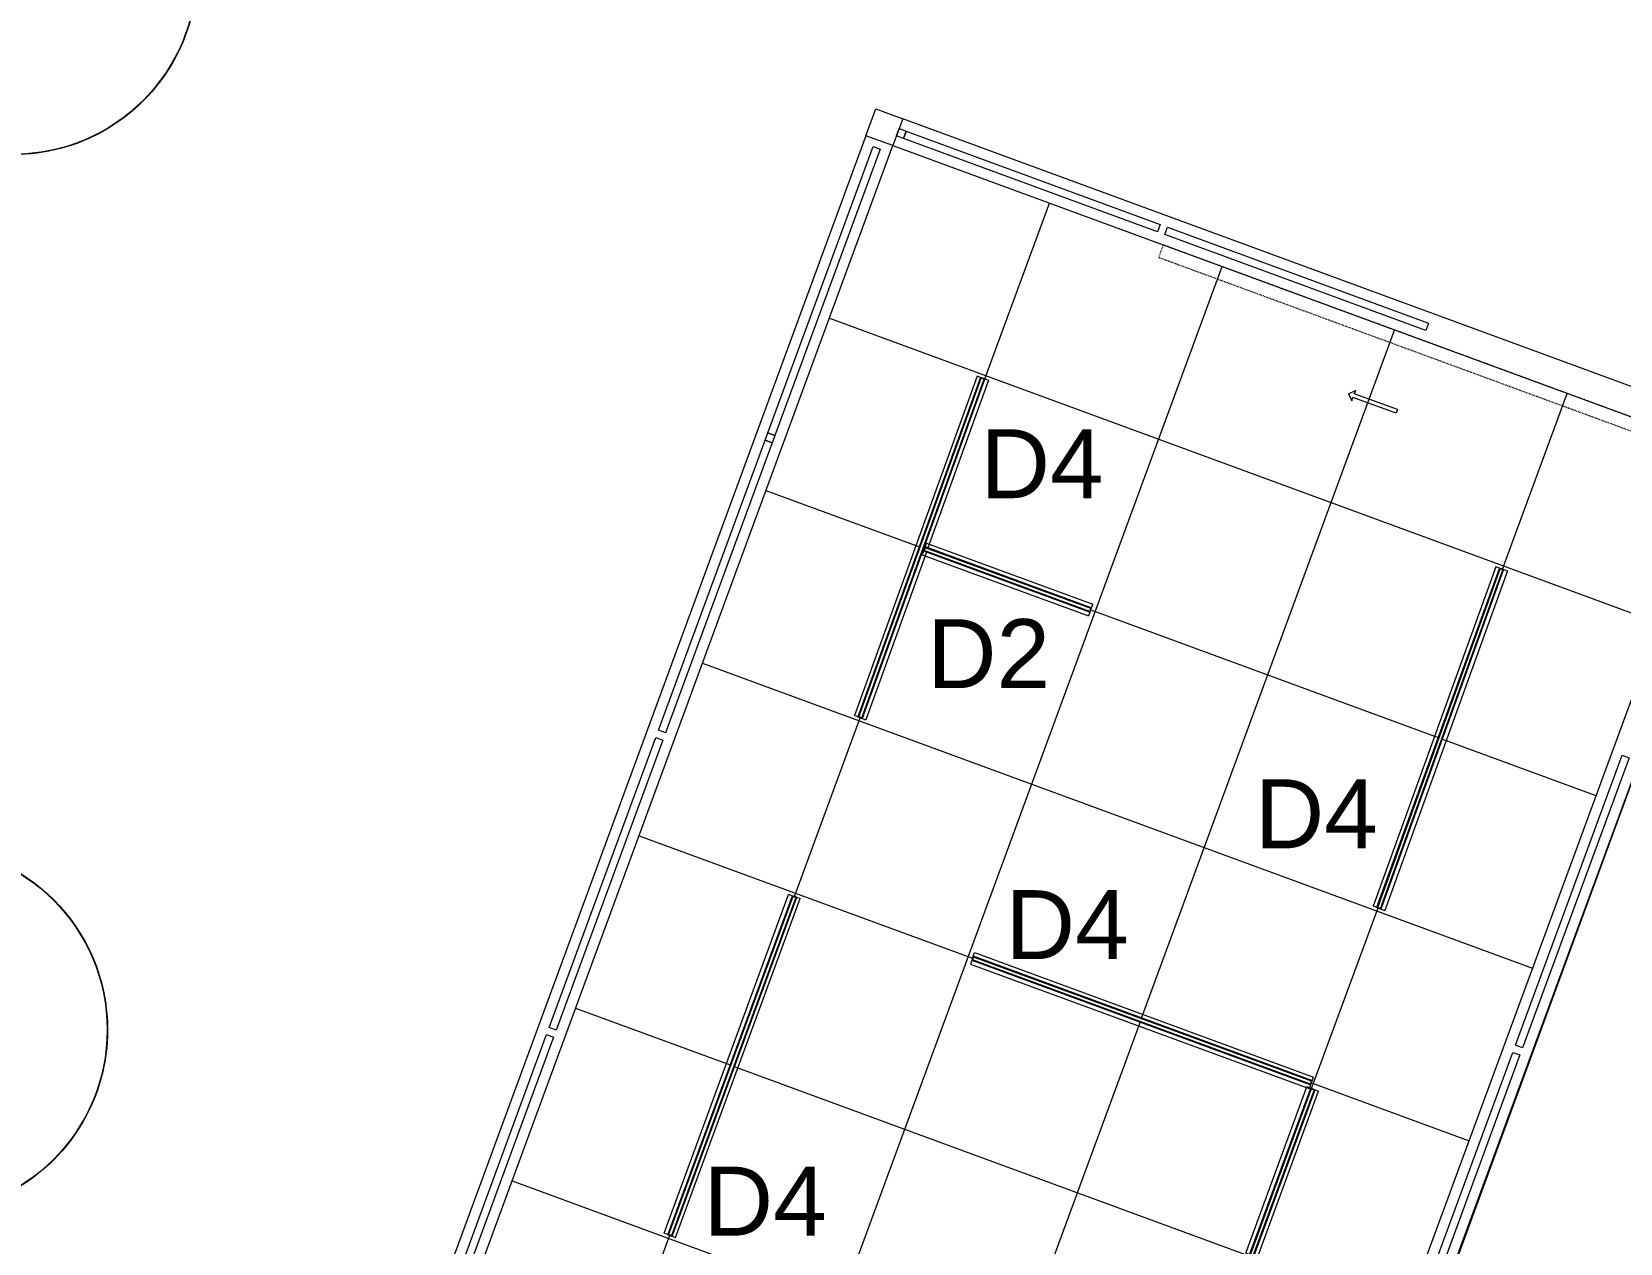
# Model space of a CAD drawing. Header units: inches. Extents: x -2332 to 1043, y -456 to 2193.
# Drawn here: x -590 to -382.7, y 189.7 to 347.9 of the extents above; entities that cross this region are included whole.
import ezdxf

# ---------------------------------------------------------------- set-up
doc = ezdxf.new("R2010")
doc.units = ezdxf.units.IN
doc.header["$MEASUREMENT"] = 0
doc.linetypes.add('Dash 1_16_', pattern=[0.125, 0.0625, -0.0625])
for name, color, linetype, lineweight in [('A-CLNG', 13, 'Continuous', 13), ('A-CLNG-PATT', 13, 'Continuous', 13), ('A-DETL-GENF', 92, 'Continuous', 9), ('A-DOOR', 31, 'Continuous', 13), ('A-GLAZ-CURT', 52, 'Continuous', 13), ('A-GLAZ-CWMG', 51, 'Continuous', 13), ('E-LITE-EQPM', 33, 'Continuous', 9), ('E-LITE-EQPM-IDEN', 33, 'Continuous', 9), ('I-WALL', 2, 'Continuous', 13)]:
    doc.layers.add(name, color=color, linetype=linetype, lineweight=lineweight)
doc.styles.add('Arial', font='arial.ttf', dxfattribs={"height": 9})

# ---------------------------------------------------------------- blocks, each defined once
blk = doc.blocks.new('System Panel - Glazed-8461826-7TH FLOOR REFLECTED CEILING PLAN')
at = {"layer": 'A-GLAZ-CURT'}
for p, q in [((-19.92, -0.5), (-19.92, 0.5)), ((-19.92, 0.5), (19.92, 0.5)), ((19.92, 0.5), (19.92, -0.5)), ((19.92, -0.5), (-19.92, -0.5))]:
    blk.add_line(p, q, dxfattribs=at)
blk = doc.blocks.new('System Panel - Glazed-8461827-7TH FLOOR REFLECTED CEILING PLAN')
at = {"layer": 'A-GLAZ-CURT'}
for p, q in [((-20.17, -0.5), (-20.17, 0.5)), ((-20.17, 0.5), (20.17, 0.5)), ((20.17, 0.5), (20.17, -0.5)), ((20.17, -0.5), (-20.17, -0.5))]:
    blk.add_line(p, q, dxfattribs=at)
blk = doc.blocks.new('Rectangular Mullion - 1_ x 1_ SQUARE-8461818-7TH FLOOR REFLECTED CEILING PLAN')
at = {"layer": 'A-GLAZ-CWMG', "lineweight": 20}
for p, q in [((0.5, 0.5), (-0.5, 0.5)), ((-0.5, 0.5), (-0.5, -0.5)), ((0.5, -0.5), (0.5, 0.5)), ((-0.5, -0.5), (0.5, -0.5))]:
    blk.add_line(p, q, dxfattribs=at)
blk = doc.blocks.new('System Panel - Glazed-9667822-7TH FLOOR REFLECTED CEILING PLAN')
at = {"layer": 'A-GLAZ-CURT'}
for p, q in [((-20.17, -0.5), (-20.17, 0.5)), ((-20.17, 0.5), (20.17, 0.5)), ((20.17, 0.5), (20.17, -0.5)), ((20.17, -0.5), (-20.17, -0.5))]:
    blk.add_line(p, q, dxfattribs=at)
blk = doc.blocks.new('ROUND LIGHT - Type A_ATL3 Pendant - 48_-7968584-7TH FLOOR REFLECTED CEILING PLAN')
at = {"layer": 'E-LITE-EQPM'}
for centre, radius, start, end in [((-0.02, -0.01), 24, 360, 180), ((0, -0.01), 24, 360, 180), ((0, -0.01), 23.95, 0, 180), ((-0.02, -0.01), 24, 180, 360), ((0, -0.01), 24, 180, 360), ((0, -0.01), 23.95, 180, 360)]:
    blk.add_arc(centre, radius, start, end, dxfattribs=at)
blk = doc.blocks.new('TBARLED SMARTLIGHT 9-16_DIFFUSING 2_ and 4_ - Type D_4_ 9_16 - Diffusing Lens-V33-7TH FLOOR REFLECTED CEILING PLAN')
at = {"layer": 'E-LITE-EQPM'}
for p, q in [((-0.8, 23.56), (-0.8, 0.29)), ((-0.3, 23.56), (-0.8, 23.56)), ((-0.3, 23.56), (0.3, 23.56)), ((-0.3, 23.52), (-0.3, 23.56)), ((-0.3, 23.52), (-0.21, 23.52)), ((-0.3, -23.52), (-0.3, 23.52)), ((0.3, 23.52), (-0.3, 23.52)), ((-0.21, -23.52), (-0.21, 23.52)), ((-0.2, 23.5), (0.2, 23.5)), ((-0.2, -23.5), (-0.2, 23.5)), ((0.2, -23.5), (0.2, 23.5)), ((0.21, 23.52), (0.3, 23.52)), ((0.21, -23.52), (0.21, 23.52)), ((0.3, 23.56), (0.3, 23.52)), ((0.3, 23.56), (0.8, 23.56)), ((0.3, -23.52), (0.3, 23.52)), ((0.8, 23.56), (0.8, -23.56)), ((-0.8, -0.3), (-0.8, -23.56)), ((-0.3, -23.56), (-0.8, -23.56)), ((-0.21, -23.52), (-0.3, -23.52)), ((-0.3, -23.52), (0.3, -23.52)), ((-0.3, -23.56), (-0.3, -23.52)), ((0.3, -23.56), (-0.3, -23.56)), ((0.2, -23.5), (-0.2, -23.5)), ((0.3, -23.52), (0.21, -23.52)), ((0.3, -23.52), (0.3, -23.56)), ((0.3, -23.56), (0.8, -23.56))]:
    blk.add_line(p, q, dxfattribs=at)
blk = doc.blocks.new('TBARLED SMARTLIGHT 9-16_DIFFUSING 2_ and 4_ - Type D_2_ 9_16 - Diffusing Lens-7718955-7TH FLOOR REFLECTED CEILING PLAN')
at = {"layer": 'E-LITE-EQPM'}
for p, q in [((-0.8, 11.56), (-0.8, -11.56)), ((-0.3, 11.56), (-0.8, 11.56)), ((-0.3, 11.56), (0.3, 11.56)), ((-0.3, 11.52), (-0.3, 11.56)), ((-0.3, 11.52), (-0.21, 11.52)), ((-0.3, -11.52), (-0.3, 11.52)), ((0.3, 11.52), (-0.3, 11.52)), ((-0.21, -11.52), (-0.21, 11.52)), ((-0.2, 11.5), (0.2, 11.5)), ((-0.2, -11.5), (-0.2, 11.5)), ((0.2, -11.5), (0.2, 11.5)), ((0.21, 11.52), (0.3, 11.52)), ((0.21, -11.52), (0.21, 11.52)), ((0.3, 11.56), (0.3, 11.52)), ((0.3, 11.56), (0.8, 11.56)), ((0.3, -11.52), (0.3, 11.52)), ((0.8, 11.56), (0.8, -11.56)), ((-0.3, -11.56), (-0.8, -11.56)), ((-0.21, -11.52), (-0.3, -11.52)), ((-0.3, -11.52), (0.3, -11.52)), ((-0.3, -11.56), (-0.3, -11.52)), ((0.3, -11.56), (-0.3, -11.56)), ((0.2, -11.5), (-0.2, -11.5)), ((0.3, -11.52), (0.21, -11.52)), ((0.3, -11.52), (0.3, -11.56)), ((0.3, -11.56), (0.8, -11.56))]:
    blk.add_line(p, q, dxfattribs=at)
blk = doc.blocks.new('TBARLED SMARTLIGHT 9-16_DIFFUSING 2_ and 4_ - Type D_4_ 9_16 - Diffusing Lens-V32-7TH FLOOR REFLECTED CEILING PLAN')
at = {"layer": 'E-LITE-EQPM'}
for p, q in [((-0.8, 23.56), (-0.8, -23.56)), ((-0.3, 23.56), (-0.8, 23.56)), ((-0.3, 23.56), (0.3, 23.56)), ((-0.3, 23.52), (-0.3, 23.56)), ((-0.3, 23.52), (-0.21, 23.52)), ((-0.3, -23.52), (-0.3, 23.52)), ((0.3, 23.52), (-0.3, 23.52)), ((-0.21, -23.52), (-0.21, 23.52)), ((-0.2, 23.5), (0.2, 23.5)), ((-0.2, -23.5), (-0.2, 23.5)), ((0.2, -23.5), (0.2, 23.5)), ((0.21, 23.52), (0.3, 23.52)), ((0.21, -23.52), (0.21, 23.52)), ((0.3, 23.56), (0.3, 23.52)), ((0.3, 23.56), (0.8, 23.56)), ((0.3, -23.52), (0.3, 23.52)), ((0.8, 23.56), (0.8, -23.56)), ((-0.3, -23.56), (-0.8, -23.56)), ((-0.21, -23.52), (-0.3, -23.52)), ((-0.3, -23.52), (0.3, -23.52)), ((-0.3, -23.56), (-0.3, -23.52)), ((0.3, -23.56), (-0.3, -23.56)), ((0.2, -23.5), (-0.2, -23.5)), ((0.3, -23.52), (0.21, -23.52)), ((0.3, -23.52), (0.3, -23.56)), ((0.3, -23.56), (0.8, -23.56))]:
    blk.add_line(p, q, dxfattribs=at)
blk = doc.blocks.new('TBARLED SMARTLIGHT 9-16_DIFFUSING 2_ and 4_ - Type D_2_ 9_16 - Diffusing Lens-V34-7TH FLOOR REFLECTED CEILING PLAN')
at = {"layer": 'E-LITE-EQPM'}
for p, q in [((-0.8, 11.56), (-0.8, -11.56)), ((-0.3, 11.56), (-0.8, 11.56)), ((-0.3, 11.56), (0.3, 11.56)), ((-0.3, 11.52), (-0.3, 11.56)), ((-0.3, 11.52), (-0.21, 11.52)), ((-0.3, -11.52), (-0.3, 11.52)), ((0.3, 11.52), (-0.3, 11.52)), ((-0.21, -11.52), (-0.21, 11.52)), ((-0.2, 11.5), (0.2, 11.5)), ((-0.2, -11.5), (-0.2, 11.5)), ((0.2, -11.5), (0.2, 11.5)), ((0.21, 11.52), (0.3, 11.52)), ((0.21, -11.52), (0.21, 11.52)), ((0.3, 11.56), (0.3, 11.52)), ((0.3, 11.56), (0.8, 11.56)), ((0.3, -11.52), (0.3, 11.52)), ((0.8, 11.56), (0.8, -11.56)), ((-0.3, -11.56), (-0.8, -11.56)), ((-0.21, -11.52), (-0.3, -11.52)), ((-0.3, -11.52), (0.3, -11.52)), ((-0.3, -11.56), (-0.3, -11.52)), ((0.3, -11.56), (-0.3, -11.56)), ((0.2, -11.5), (-0.2, -11.5)), ((0.3, -11.52), (0.21, -11.52)), ((0.3, -11.52), (0.3, -11.56)), ((0.3, -11.56), (0.8, -11.56))]:
    blk.add_line(p, q, dxfattribs=at)
blk = doc.blocks.new('Barn Door - Glass Door - D13 - DEMOUNTABLE SLIDER-40_ x 96_-8564951-7TH FLOOR REFLECTED CEILING PLAN')
at = {"layer": 'A-DETL-GENF'}
for p, q in [((24.62, 11.75), (23.91, 12.46)), ((23.91, 12.46), (23.91, 12)), ((17.91, 11.5), (17.91, 12)), ((17.91, 12), (23.91, 12)), ((17.91, 11.5), (23.91, 11.5)), ((24.62, 11.75), (23.91, 11.04)), ((23.91, 11.04), (23.91, 11.5))]:
    blk.add_line(p, q, dxfattribs=at)
at = {"layer": 'A-DOOR', "linetype": 'Dash 1_16_', "lineweight": 9}
for p, q in [((-18, 3.62), (54, 3.62)), ((-18, 3.62), (-18, 1.87)), ((54, 3.62), (54, 1.87)), ((-18, 1.87), (54, 1.87))]:
    blk.add_line(p, q, dxfattribs=at)
blk = doc.blocks.new('Rectangular Mullion - 1_ x 1_ SQUARE-V40-7TH FLOOR REFLECTED CEILING PLAN')
at = {"layer": 'A-GLAZ-CWMG', "lineweight": 20}
for p, q in [((-1, 0.5), (0, 0.5)), ((-1, -0.5), (-1, 0.5)), ((0, 0.5), (0, -0.5)), ((0, -0.5), (-1, -0.5))]:
    blk.add_line(p, q, dxfattribs=at)
blk = doc.blocks.new('System Panel - Glazed-9678610-7TH FLOOR REFLECTED CEILING PLAN')
at = {"layer": 'A-GLAZ-CURT'}
for p, q in [((-17.65625, -0.5), (-17.65625, 0.5)), ((-17.65625, 0.5), (17.65625, 0.5)), ((17.65625, 0.5), (17.65625, -0.5)), ((17.65625, -0.5), (-17.65625, -0.5))]:
    blk.add_line(p, q, dxfattribs=at)
blk = doc.blocks.new('TBARLED SMARTLIGHT 9-16_DIFFUSING 2_ and 4_ - Type D_4_ 9_16 - Diffusing Lens-7718957-7TH FLOOR REFLECTED CEILING PLAN')
at = {"layer": 'E-LITE-EQPM'}
for p, q in [((-0.8, 23.56), (-0.8, -23.56)), ((-0.3, 23.56), (-0.8, 23.56)), ((-0.3, 23.56), (0.3, 23.56)), ((-0.3, 23.52), (-0.3, 23.56)), ((-0.3, 23.52), (-0.21, 23.52)), ((-0.3, -23.52), (-0.3, 23.52)), ((0.3, 23.52), (-0.3, 23.52)), ((-0.21, -23.52), (-0.21, 23.52)), ((-0.2, 23.5), (0.2, 23.5)), ((-0.2, -23.5), (-0.2, 23.5)), ((0.2, -23.5), (0.2, 23.5)), ((0.21, 23.52), (0.3, 23.52)), ((0.21, -23.52), (0.21, 23.52)), ((0.3, 23.56), (0.3, 23.52)), ((0.3, 23.56), (0.8, 23.56)), ((0.3, -23.52), (0.3, 23.52)), ((0.8, 23.56), (0.8, -23.56)), ((-0.3, -23.56), (-0.8, -23.56)), ((-0.21, -23.52), (-0.3, -23.52)), ((-0.3, -23.52), (0.3, -23.52)), ((-0.3, -23.56), (-0.3, -23.52)), ((0.3, -23.56), (-0.3, -23.56)), ((0.2, -23.5), (-0.2, -23.5)), ((0.3, -23.52), (0.21, -23.52)), ((0.3, -23.52), (0.3, -23.56)), ((0.3, -23.56), (0.8, -23.56))]:
    blk.add_line(p, q, dxfattribs=at)
blk = doc.blocks.new('System Panel - Glazed-9678612-7TH FLOOR REFLECTED CEILING PLAN')
at = {"layer": 'A-GLAZ-CURT'}
for p, q in [((-18.15625, -0.5), (-18.15625, 0.5)), ((-18.15625, 0.5), (18.15625, 0.5)), ((18.15625, 0.5), (18.15625, -0.5)), ((18.15625, -0.5), (-18.15625, -0.5))]:
    blk.add_line(p, q, dxfattribs=at)

msp = doc.modelspace()

# ---------------------------------------------------------------- hatches: boundary and pattern name
at = {"layer": 'A-CLNG-PATT'}
h = msp.add_hatch(dxfattribs=at)
h.set_pattern_fill('FP_3', color=256, style=0, pattern_type=2)
h.set_pattern_definition([(69.815, (-797.425, 373.88), (22.526, -8.2813), []), (339.815, (-797.425, 373.88), (-8.2813, -22.526), [])])
h.paths.add_polyline_path([(-426.3947, 137.99801), (-369.33305, 293.21474), (-477.65584, 333.03698), (-534.7174, 177.82022), (-427.13732, 138.27102)], flags=0)
h.paths.add_polyline_path([(-430.5477, 188.06858), (-431.10199, 188.27234), (-423.12275, 209.97712), (-422.56847, 209.77336), (-430.53153, 188.11257)], flags=0)
h.paths.add_polyline_path([(-506.47583, 190.67564), (-507.03011, 190.87941), (-490.76973, 235.11023), (-490.21545, 234.90647), (-506.45966, 190.71964)], flags=0)
h.paths.add_polyline_path([(-423.12156, 210.39256), (-467.35238, 226.65295), (-467.1345, 227.20204), (-422.91779, 210.94684), (-423.09659, 210.46047)], flags=0)
h.paths.add_polyline_path([(-413.9259, 233.36536), (-414.48135, 233.56593), (-398.47651, 277.88986), (-397.92106, 277.68929), (-413.90998, 233.40945)], flags=0)
h.paths.add_polyline_path([(-481.63704, 258.25571), (-482.19249, 258.45627), (-466.18765, 302.7802), (-465.6322, 302.57964), (-481.62112, 258.29979)], flags=0)
h.paths.add_polyline_path([(-451.9317, 272.12472), (-473.63648, 280.10395), (-473.4186, 280.65305), (-451.72793, 272.679), (-451.90674, 272.19263)], flags=0)

# ---------------------------------------------------------------- linework, layer by layer
at = {"layer": 'A-CLNG'}
for p, q in [((-368.03912, 296.73444), (-476.36191, 336.55667)), ((-481.17553, 334.33091), (-538.23709, 179.11441)), ((-534.7174, 177.82048), (-477.65584, 333.03698)), ((-477.65584, 333.03698), (-369.33305, 293.21474)), ((-422.74583, 136.65686), (-364.51943, 295.44051)), ((-369.33305, 293.21474), (-426.3947, 137.99801))]:
    msp.add_line(p, q, dxfattribs=at)
at = {"layer": 'I-WALL'}
for p, q in [((-481.17553, 334.33091), (-479.8816, 337.8506)), ((-479.8816, 337.8506), (-476.36191, 336.55667)), ((-476.36191, 336.55667), (-477.65584, 333.03698)), ((-477.65584, 333.03698), (-481.17553, 334.33091))]:
    msp.add_line(p, q, dxfattribs=at)
at = {"layer": 'I-WALL', "lineweight": 9}
msp.add_line((-422.87492, 136.70432), (-365.81336, 291.92082), dxfattribs=at)

# ---------------------------------------------------------------- block references
at = {"layer": 'A-DOOR', "rotation": 159.8152783315903}
msp.add_blockref('Barn Door - Glass Door - D13 - DEMOUNTABLE SLIDER-40_ x 96_-8564951-7TH FLOOR REFLECTED CEILING PLAN', (-391.01102, 303.18181), dxfattribs=at)
at = {"layer": 'A-GLAZ-CURT', "lineweight": 9}
for name, p, rotation in [('System Panel - Glazed-9678610-7TH FLOOR REFLECTED CEILING PLAN', (-459.4984, 328.35952), 339.8152783315903), ('System Panel - Glazed-8461826-7TH FLOOR REFLECTED CEILING PLAN', (-486.63464, 314.04723), 69.81527833159062), ('System Panel - Glazed-9678612-7TH FLOOR REFLECTED CEILING PLAN', (-424.94673, 315.65745), 339.8152783315903), ('System Panel - Glazed-8461827-7TH FLOOR REFLECTED CEILING PLAN', (-500.81377, 275.47776), 69.81527833159062), ('System Panel - Glazed-8461827-7TH FLOOR REFLECTED CEILING PLAN', (-515.07916, 236.67363), 69.81527833159062), ('System Panel - Glazed-9667822-7TH FLOOR REFLECTED CEILING PLAN', (-388.97129, 234.36159), 249.8152783315906), ('System Panel - Glazed-8461826-7TH FLOOR REFLECTED CEILING PLAN', (-529.25829, 198.10416), 69.81527833159062), ('System Panel - Glazed-9667822-7TH FLOOR REFLECTED CEILING PLAN', (-403.23668, 195.55747), 249.8152783315906)]:
    msp.add_blockref(name, p, dxfattribs=dict(at, rotation=rotation))
at = {"layer": 'A-GLAZ-CWMG', "lineweight": 9, "rotation": 159.8152783315903}
msp.add_blockref('Rectangular Mullion - 1_ x 1_ SQUARE-V40-7TH FLOOR REFLECTED CEILING PLAN', (-477.00887, 334.79682), dxfattribs=at)
at = {"layer": 'A-GLAZ-CWMG', "lineweight": 9, "extrusion": (0, 0, -1), "rotation": 110.1847216684094}
msp.add_blockref('Rectangular Mullion - 1_ x 1_ SQUARE-8461818-7TH FLOOR REFLECTED CEILING PLAN', (493.68108, 294.87982), dxfattribs=at)
at = {"layer": 'E-LITE-EQPM', "extrusion": (0, 0, -1)}
for name, p, rotation in [('ROUND LIGHT - Type A_ATL3 Pendant - 48_-7968584-7TH FLOOR REFLECTED CEILING PLAN', (592.43739, 355.8506), 180), ('TBARLED SMARTLIGHT 9-16_DIFFUSING 2_ and 4_ - Type D_4_ 9_16 - Diffusing Lens-V33-7TH FLOOR REFLECTED CEILING PLAN', (473.91235, 280.51795), 19.8540428844773), ('TBARLED SMARTLIGHT 9-16_DIFFUSING 2_ and 4_ - Type D_2_ 9_16 - Diffusing Lens-7718955-7TH FLOOR REFLECTED CEILING PLAN', (462.68221, 276.39148), 290.1847216684093), ('TBARLED SMARTLIGHT 9-16_DIFFUSING 2_ and 4_ - Type D_4_ 9_16 - Diffusing Lens-V32-7TH FLOOR REFLECTED CEILING PLAN', (406.2012, 255.62761), 19.8540428844773), ('ROUND LIGHT - Type A_ATL3 Pendant - 48_-7968584-7TH FLOOR REFLECTED CEILING PLAN', (604.12751, 217.59448), 180), ('TBARLED SMARTLIGHT 9-16_DIFFUSING 2_ and 4_ - Type D_4_ 9_16 - Diffusing Lens-V32-7TH FLOOR REFLECTED CEILING PLAN', (498.62278, 212.89294), 200.1847216684093), ('TBARLED SMARTLIGHT 9-16_DIFFUSING 2_ and 4_ - Type D_4_ 9_16 - Diffusing Lens-7718957-7TH FLOOR REFLECTED CEILING PLAN', (445.13508, 218.7999), 290.1847216684093), ('TBARLED SMARTLIGHT 9-16_DIFFUSING 2_ and 4_ - Type D_2_ 9_16 - Diffusing Lens-V34-7TH FLOOR REFLECTED CEILING PLAN', (426.83523, 199.02285), 200.1847216684093)]:
    msp.add_blockref(name, p, dxfattribs=dict(at, rotation=rotation))

# ---------------------------------------------------------------- texts
at = {"layer": 'E-LITE-EQPM-IDEN', "char_height": 9, "width": 19.695, "attachment_point": 1, "style": 'Arial'}
for s, insert in [('D4', (-466.21419, 296.00782)), ('D2', (-473.19473, 271.21424)), ('D4', (-430.42829, 250.3059)), ('D4', (-462.94132, 235.83941)), ('D4', (-502.34886, 199.74017))]:
    msp.add_mtext(s, dxfattribs=dict(at, insert=insert))

doc.saveas('drawing.dxf')
